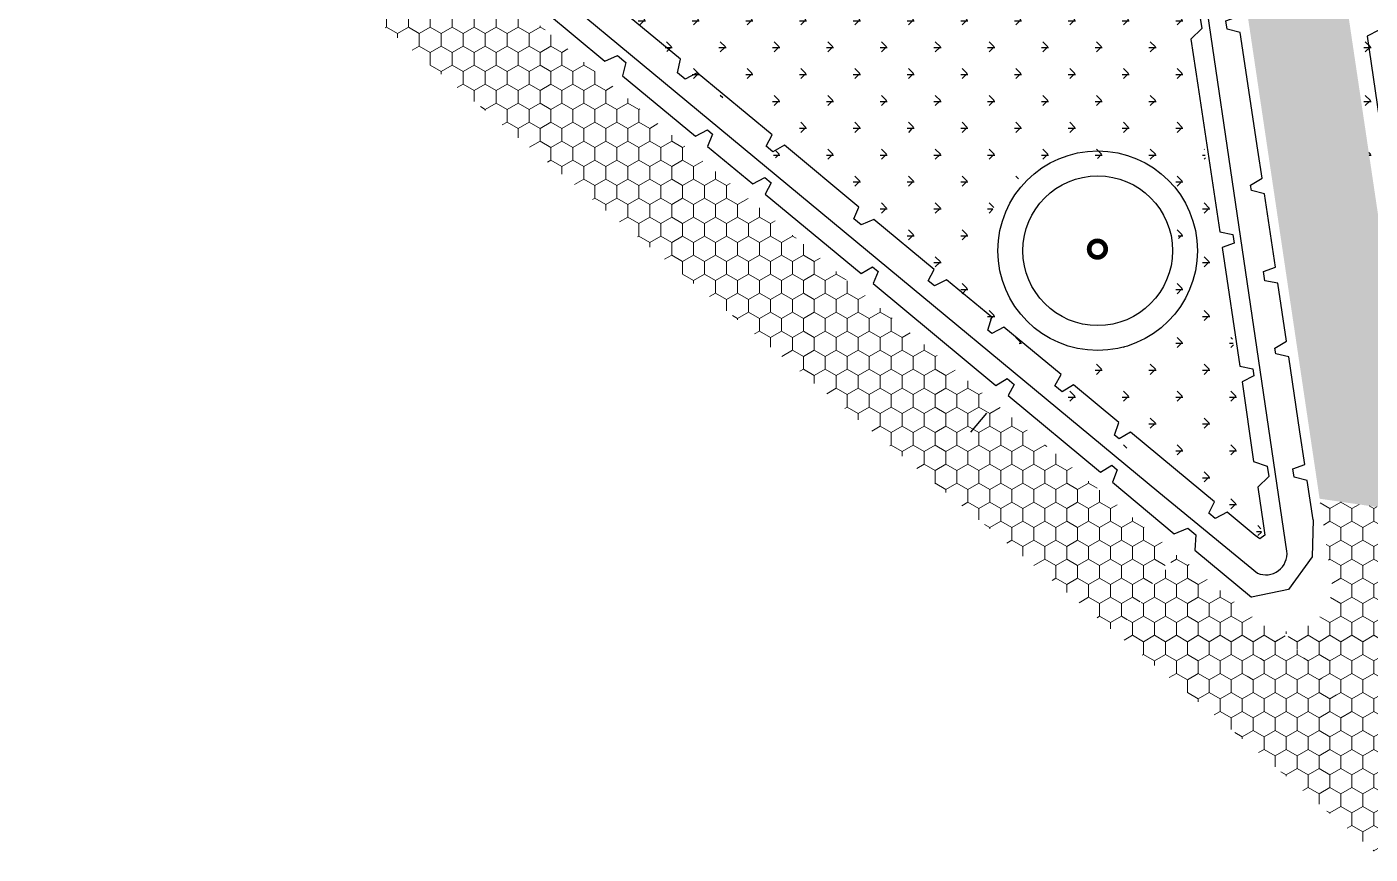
# Model space of a CAD drawing. Header units: millimetres. Extents: x -164772 to 106339, y -135449 to 107526.
# Drawn here: x -25686 to 1245, y -135449 to -118868 of the extents above; entities that cross this region are included whole.
import ezdxf

# ---------------------------------------------------------------- set-up
doc = ezdxf.new("R2010")
doc.units = ezdxf.units.MM
doc.layers.add('bord2', color=251, linetype='Continuous', lineweight=25)
doc.layers.add('paving', color=250, linetype='Continuous', lineweight=25)
for name, color, linetype, lineweight, true_color in [('graas', 7, 'Continuous', 25, 0x83f83f), ('hatch', 7, 'Continuous', 9, 0x4a4a4a), ('plants', 7, 'Continuous', 30, 0x3d5129)]:
    doc.layers.add(name, color=color, linetype=linetype, lineweight=lineweight, true_color=true_color)
pattern_1 = [(90, (0, 0), (-219.9704516, 381), [254, -508]), (210, (0, 0), (-219.9704530418713, -380.9999991675352), [254, -508]), (150, (0, 0), (-439.9409046418711, 8.324647552006501e-07), [-508, 254])]
pattern_2 = [(180, (20086130.2969499, -35164895.6718968), (-538.8149999999999, -538.8149999999999), [142.875, -934.755]), (135, (20086130.2969499, -35164895.6718968), (-538.8153672641492, -538.8153672641491), [142.875, -619.1249999999999]), (225, (20086130.2969499, -35164895.6718968), (538.8153672641491, -538.8153672641492), [142.875, -619.1249999999999])]

# ---------------------------------------------------------------- blocks, each defined once
blk = doc.blocks.new('Б')
at = {"layer": 'plants', "const_width": 0.1885352972114263}
blk.add_lwpolyline([(63583.59903664938, 41953.88570157746, 1), (63584.26256520769, 41953.88570157746, 1)], format="xyb", close=True, dxfattribs=at)
at = {"layer": 'plants'}
for radius in [4, 3]:
    blk.add_circle((63583.86653953583, 41953.87432750583), radius, dxfattribs=at)

msp = doc.modelspace()

# ---------------------------------------------------------------- hatches: boundary and pattern name
at = {"layer": 'graas'}
h = msp.add_hatch(dxfattribs=at)
h.set_pattern_fill('GRASS,_O', color=256, scale=30, angle=90)
h.set_pattern_definition(pattern_2)
edge = h.paths.add_edge_path()
edge.add_arc((2760.879635855279, -98576.76660157829), 1500, 125.13157183319649, 270.0000000001737, ccw=False)
edge.add_line((1897.695648216366, -97350.01748155286), (-2332.862521737472, -96590.84672882112))
edge.add_arc((-806.9554390025296, -97041.59082511994), 1591.088515919036, 163.5431653874094, 193.5829795188087)
edge.add_line((-2353.542497618866, -97415.26332291351), (-1755.776857888952, -101429.7002505903))
edge.add_line((-1755.776857889068, -101429.7002505902), (13253.27071096577, -108513.0553417877))
edge.add_line((13253.27071096581, -108513.0553417881), (13253.27071096217, -125688.360523473))
edge.add_arc((-69881.99312316839, -6887.990543200593), 145000.0000007586, 304.9839289176214, 308.4139232093178)
edge.add_line((20212.04646126526, -120501.6518325833), (20212.04646126526, -119821.964945168))
edge.add_line((20212.04646126526, -119821.9649451677), (19904.28516243074, -120071.1954727632))
edge.add_line((19904.28516243091, -120071.1954727633), (19736.36209852529, -120207.18253162))
edge.add_line((19736.362098525, -120207.1825316203), (18806.10492395661, -120924.8288409332))
edge.add_line((18806.10492395675, -120924.8288409328), (18595.44296984853, -120771.5973236811))
edge.add_line((18595.44296984859, -120771.5973236812), (18464.39728517907, -120872.6924342957))
edge.add_line((18464.39728517896, -120872.692434296), (18555.56788651836, -121118.1054801096))
edge.add_line((18555.5678865185, -121118.1054801093), (17375.39447793645, -122028.5495101891))
edge.add_line((17375.39447793616, -122028.5495101893), (17179.63820580709, -121863.819013994))
edge.add_line((17179.63820580738, -121863.8190139941), (17019.58064170142, -121987.2953206546))
edge.add_line((17019.58064170108, -121987.2953206542), (17118.6940035383, -122226.5809289058))
edge.add_line((17118.69400353842, -122226.5809289058), (16188.37504851197, -122944.2748987242))
edge.add_line((16188.37504851185, -122944.2748987241), (16017.28833069651, -123076.2596388924))
edge.add_line((16017.28833069671, -123076.2596388924), (15062.05674862747, -123760.3117237779))
edge.add_line((15062.05674862741, -123760.311723778), (14856.98709860099, -123599.6730129157))
edge.add_line((14856.9870986009, -123599.673012916), (14722.42325926865, -123696.0356924288))
edge.add_line((14722.4232592687, -123696.0356924287), (14804.79359847757, -123944.5407604402))
edge.add_line((14804.79359847745, -123944.5407604402), (13997.89694572396, -124522.3685330606))
edge.add_line((13997.89694572399, -124522.3685330604), (13782.87346102086, -123753.8750856149))
edge.add_line((13782.87346102083, -123753.875085615), (13723.00555930055, -123489.2557689276))
edge.add_line((13723.00555930073, -123489.2557689277), (15420.58179149702, -122273.602327205))
edge.add_line((15420.58179149702, -122273.6023272047), (17200.63704783919, -120900.379824776))
edge.add_line((17200.63704783907, -120900.3798247762), (17394.61679064126, -121066.4808234035))
edge.add_line((17394.61679064129, -121066.4808234036), (17527.5042496703, -120963.9648771303))
edge.add_line((17527.50424967027, -120963.9648771304), (17458.24776241872, -120701.6462018333))
edge.add_line((17458.24776241901, -120701.6462018331), (19111.59672794568, -119426.1711875555))
edge.add_line((19111.59672794557, -119426.1711875554), (20212.0464612689, -118535.1182600391))
edge.add_line((20212.04646126898, -118535.1182600394), (20212.04646126898, -105071.1945145273))
edge.add_line((20212.04646126898, -105071.1945145269), (9246.10103510895, -96072.351577601))
edge.add_line((9246.101035108979, -96072.35157760135), (7960.300742184729, -95914.29670570926))
edge.add_arc((6532.927875758804, -96375.38964665537), 1499.999999999626, 269.99999999996527, 377.9023287185513, ccw=False)
edge.add_arc((6532.927875757872, -96375.38964665537), 1500, 148.0820043569545, 270, ccw=False)
edge.add_line((5259.719367544356, -95582.33221203084), (4118.137453978896, -95442.00514561492))
edge.add_arc((843.5600584533095, -89827.1015061256), 6500.000000002738, 284.39389944853, 300.2504749520603, ccw=False)
edge.add_line((2459.373973395399, -96123.06413246966), (2335.080318245586, -95638.75938616962))
edge.add_arc((843.56005843608, -89827.10150614749), 5999.999999986813, 279.18824216601223, 284.3938967170981, ccw=False)
edge.add_line((1801.631725725907, -95750.11582996785), (1881.471335489347, -96243.70030775435))
edge.add_arc((843.5600584425993, -89827.10150613119), 6500.000000000816, 255.7357628958951, 279.1882448818356, ccw=False)
edge.add_line((-758.0017484196433, -96126.70465068049), (-634.8050597388792, -95642.11969847792))
edge.add_arc((843.5600585962675, -89827.10150609673), 6000.000000069454, 254.473922030068, 255.73575921555312, ccw=False)
edge.add_arc((-975.9132422244147, -97013.19713151916), 1421.158404204821, 441.3633726468918, 522.7112487573693)
edge.add_line((-2332.862521740884, -96590.84672882124), (1897.695648216592, -97350.01748155298))
edge.add_arc((2760.879635855279, -98576.76660157829), 1499.999999999821, 89.99999999982629, 125.13157183319649, ccw=False)
edge.add_arc((2760.879635859936, -98576.76660157829), 1500, -90, 90, ccw=False)
edge = h.paths.add_edge_path(flags=16)
edge.add_arc((9630.515996968563, -103542.6666625174), 2000, 90, 450)
edge = h.paths.add_edge_path(flags=16)
edge.add_arc((9630.515996968563, -103542.6666625174), 1500, 90, 450)
edge = h.paths.add_edge_path(flags=0)
edge.add_arc((9624.828961151841, -103510.5359661616), 165.8821395794803, 90, 450)
edge = h.paths.add_edge_path(flags=16)
edge.add_arc((14336.42315066206, -103330.289978669), 2000, 90, 450)
edge = h.paths.add_edge_path(flags=16)
edge.add_arc((14336.42315066206, -103330.289978669), 1500, 90, 450)
h.paths.add_polyline_path([(-534.0353670202167, -101174.664978466), (-1537.513860736319, -101225.5183130367), (-1631.672471457903, -100594.286373544), (-1395.207841835261, -100485.0030915373), (-1419.626045537458, -100321.3053695331), (-1678.355919526701, -100281.3242000304), (-1898.261784927265, -98807.09253011127), (-1659.019727116261, -98716.42890879275), (-1688.843816433378, -98516.49055372081), (-1946.093687895031, -98486.43120501605), (-2119.44329348467, -97324.30904850872), (-2134.466504174561, -97223.59462263244), (-1151.569750907642, -97034.76291481308), (-827.9528997976304, -99204.26489683143), (-1067.525984572057, -99292.70933933412), (-1042.764596573819, -99458.70774196037), (-779.9513885674969, -99526.06326237968)], flags=16)
edge = h.paths.add_edge_path(flags=0)
edge.add_arc((14330.73611484347, -103298.1592823183), 165.8821395776613, 90, 450)
edge = h.paths.add_edge_path(flags=16)
edge.add_arc((16154.27309400374, -108294.3441194989), 2000, 90, 450)
edge = h.paths.add_edge_path(flags=16)
edge.add_arc((16154.27309400374, -108294.3441194989), 1500, 90, 450)
edge = h.paths.add_edge_path(flags=0)
edge.add_arc((16148.58605818702, -108262.2134231464), 165.8821395758423, 90, 450)
h = msp.add_hatch(dxfattribs=at)
h.set_pattern_fill('GRASS,_O', color=256, scale=30, angle=90)
h.set_pattern_definition(pattern_2)
edge = h.paths.add_edge_path()
edge.add_line((-1755.776857889068, -101429.7002505902), (382.5804174775467, -115790.3456946316))
edge.add_line((382.5804174772493, -115790.3456946318), (2536.913835976185, -130258.2827169957))
edge.add_line((2536.913835976462, -130258.2827169955), (2789.89727572292, -129826.8792189666))
edge.add_line((2789.897275722775, -129826.8792189667), (1867.379602606685, -124080.2578267577))
edge.add_line((1867.379602606597, -124080.257826758), (2088.038967403627, -123865.0172892635))
edge.add_line((2088.038967403772, -123865.0172892636), (2056.921762750644, -123656.4099904396))
edge.add_line((2056.921762750673, -123656.4099904391), (1778.31607505311, -123561.4246215302))
edge.add_line((1778.316075053255, -123561.4246215303), (1468.979591640193, -121380.8145569167))
edge.add_line((1468.979591639902, -121380.8145569167), (1182.893815484669, -119462.9179572842))
edge.add_line((1182.893815485018, -119462.9179572844), (1418.061823862532, -119344.9422281379))
edge.add_line((1418.061823862328, -119344.9422281379), (1397.438868936544, -119206.6875562201))
edge.add_line((1397.43886893634, -119206.6875562197), (1136.210367419742, -119149.9557837707))
edge.add_line((1136.210367419946, -119149.9557837708), (768.1077928444868, -116682.2250016306))
edge.add_line((768.1077928442537, -116682.2250016308), (1007.680877626277, -116593.7805591062))
edge.add_line((1007.680877626597, -116593.7805591062), (982.9194896210247, -116427.7821564725))
edge.add_line((982.9194896209083, -116427.7821564725), (720.1062816146441, -116360.4266360823))
edge.add_line((720.1062816145859, -116360.4266360821), (546.7681885327476, -115198.3816585311))
edge.add_line((546.768188532631, -115198.3816585312), (782.4989382694621, -115084.1785033304))
edge.add_line((782.4989382696367, -115084.1785033303), (762.4929046013131, -114950.0596230904))
edge.add_line((762.4929046013422, -114950.0596230905), (500.0847404643282, -114885.4194850251))
edge.add_line((500.0847404642991, -114885.4194850251), (219.9662096225803, -113007.5268296464))
edge.add_line((219.9662096227548, -113007.5268296464), (449.8483338266233, -112854.1149476773))
edge.add_line((449.8483338264778, -112854.1149476771), (417.5218007093208, -112637.4004057254))
edge.add_line((417.5218007091462, -112637.4004057254), (151.5451469583058, -112548.8373932424))
edge.add_line((151.545146958626, -112548.8373932424), (-76.57194018426517, -111019.5583368952))
edge.add_line((-76.57194018438167, -111019.5583368954), (157.146989878951, -110891.8681004838))
edge.add_line((157.1469898789219, -110891.8681004839), (138.786339664759, -110768.7797417789))
edge.add_line((138.7863396645553, -110768.7797417789), (-122.5949594175763, -110711.023626504))
edge.add_line((-122.5949594171689, -110711.023626504), (-372.8671446205261, -109033.2185308112))
edge.add_line((-372.8671446207882, -109033.2185308109), (-139.8086433930002, -108901.1008312702))
edge.add_line((-139.8086433930293, -108901.1008312702), (-160.9986832756695, -108759.044466253))
edge.add_line((-160.9986832754657, -108759.0444662533), (-419.5505926891201, -108720.2563573051))
edge.add_line((-419.5505926891201, -108720.2563573052), (-500.0764617780078, -108180.4172482558))
edge.add_line((-500.0764617782988, -108180.4172482555), (-787.6531672685086, -106252.5255751646))
edge.add_line((-787.6531672685378, -106252.5255751647), (-548.0800824901526, -106164.08113264))
edge.add_line((-548.0800824899197, -106164.0811326401), (-572.8414704954921, -105998.0827300064))
edge.add_line((-572.8414704956085, -105998.0827300064), (-835.6546784982347, -105930.7272096088))
edge.add_line((-835.6546784982056, -105930.727209609), (-876.1747094924358, -105659.0841006369))
edge.add_line((-876.1747094921739, -105659.0841006366), (-109.6205932425655, -105714.4319351103))
edge.add_line((-109.6205932426237, -105714.4319351106), (149.9035056095017, -105759.7375253868))
edge.add_line((149.9035056095599, -105759.7375253867), (326.5307078964687, -106943.832433059))
edge.add_line((326.5307078964106, -106943.8324330588), (93.4722066649847, -107075.9501325922))
edge.add_line((93.47220666492649, -107075.9501325925), (110.805991831483, -107192.1544684998))
edge.add_line((110.8059918314248, -107192.1544684995), (373.2141559648007, -107256.794606565))
edge.add_line((373.2141559647425, -107256.794606565), (586.3054946802002, -108685.3422242024))
edge.add_line((586.3054946802586, -108685.3422242025), (727.8708034699812, -109634.3849484734))
edge.add_line((727.8708034699812, -109634.3849484734), (488.2977186952339, -109722.8293909907))
edge.add_line((488.2977186950884, -109722.8293909905), (513.0591066970228, -109888.8277936169))
edge.add_line((513.0591066970519, -109888.8277936172), (771.5530459588772, -109927.227275232))
edge.add_line((771.5530459589354, -109927.2272752318), (949.2104077779367, -111118.2282915728))
edge.add_line((949.2104077778786, -111118.228291573), (716.1519065464527, -111250.3459911136))
edge.add_line((716.1519065463945, -111250.3459911136), (733.4856917129509, -111366.5503269991))
edge.add_line((733.4856917128927, -111366.5503269988), (995.8938558499067, -111431.1904650933))
edge.add_line((995.8938558499358, -111431.1904650935), (1309.565140168779, -113534.0181475299))
edge.add_line((1309.565140168837, -113534.01814753), (1081.137713239281, -113697.1822058737))
edge.add_line((1081.137713239252, -113697.1822058735), (1110.909135275244, -113896.7674836207))
edge.add_line((1110.909135275244, -113896.7674836209), (1373.375358210717, -113961.7968433345))
edge.add_line((1373.375358211066, -113961.7968433345), (1660.952063701276, -115889.6885164254))
edge.add_line((1660.952063700839, -115889.6885164254), (1421.37897892973, -115978.1329589646))
edge.add_line((1421.378978930137, -115978.1329589644), (1447.444961128043, -116152.8772587665))
edge.add_line((1447.444961128014, -116152.8772587664), (1708.953574931031, -116211.486881981))
edge.add_line((1708.953574930973, -116211.4868819811), (1994.836475705568, -118128.0234211047))
edge.add_line((1994.836475705451, -118128.023421105), (1758.058161611043, -118235.2037870338))
edge.add_line((1758.058161610927, -118235.2037870334), (1786.289681230948, -118424.4656798002))
edge.add_line((1786.289681230861, -118424.4656798006), (2052.10551869242, -118511.9505925291))
edge.add_line((2052.105518692828, -118511.950592529), (2283.631763582947, -120064.0843749392))
edge.add_line((2283.631763582773, -120064.084374939), (2044.402250861705, -120154.832097531))
edge.add_line((2044.402250861473, -120154.8320975313), (2069.026598155338, -120319.9117900627))
edge.add_line((2069.026598155688, -120319.9117900626), (2331.633274812702, -120385.8827404952))
edge.add_line((2331.633274812441, -120385.8827404952), (2487.774793634992, -121432.6432327549))
edge.add_line((2487.774793635312, -121432.6432327549), (2810.568132763423, -123625.2253063618))
edge.add_line((2810.568132763452, -123625.2253063614), (2570.995047985067, -123713.6697488933))
edge.add_line((2570.995047984834, -123713.6697488934), (2595.756435990406, -123879.6681515126))
edge.add_line((2595.756435990523, -123879.6681515127), (2858.569644000425, -123947.0236719248))
edge.add_line((2858.569644000105, -123947.0236719246), (3210.232029248451, -126304.5407148422))
edge.add_line((3210.232029248684, -126304.5407148422), (3263.529155019452, -126633.2396137989))
edge.add_line((3263.529155019394, -126633.2396137989), (3361.373659315912, -127289.1814945944))
edge.add_line((3361.373659316174, -127289.1814945945), (3121.800574537789, -127377.6259371119))
edge.add_line((3121.800574537556, -127377.6259371121), (3146.56196253949, -127543.6243397458))
edge.add_line((3146.561962539519, -127543.6243397458), (3409.375170542145, -127610.9798601433))
edge.add_line((3409.375170542116, -127610.9798601432), (3761.303214143336, -129561.0139899185))
edge.add_line((3761.30321414322, -129561.0139899184), (3968.097231127751, -129514.8318447229))
edge.add_line((3968.097231127977, -129514.8318447233), (5514.923438734477, -128555.0137769666))
edge.add_line((5514.923438734564, -128555.0137769663), (9621.167259831105, -125920.3489532377))
edge.add_line((9621.167259830705, -125920.3489532377), (9697.24234516581, -125995.1714956245))
edge.add_line((9697.242345166116, -125995.1714956243), (9803.239088201692, -126099.4230487269))
edge.add_line((9803.239088201619, -126099.4230487272), (9891.861124806266, -125739.8408796912))
edge.add_line((9891.861124806295, -125739.8408796913), (10153.64188780668, -125565.2763722015))
edge.add_line((10153.64188780655, -125565.2763722012), (10597.54590948956, -126471.2094131103))
edge.add_line((10597.54590948969, -126471.2094131102), (9717.76213266085, -127057.8798007338))
edge.add_line((9717.762132660675, -127057.8798007341), (9533.823551218768, -126880.0505210461))
edge.add_line((9533.82355121868, -126880.0505210459), (9365.637221247758, -126992.2030089549))
edge.add_line((9365.637221248078, -126992.2030089548), (9448.024735795087, -127237.7500681143))
edge.add_line((9448.024735795057, -127237.7500681146), (4299.479906496286, -130486.0792985169))
edge.add_line((4299.479906496315, -130486.0792985167), (4540.170290829308, -131326.3711999173))
edge.add_arc((-476465.7309273018, 635934.9918075106), 905569.8074531213, 302.0841219605325, 302.556784751195)
edge.add_line((10853.27071096069, -127332.2397784981), (13691.20274415124, -125374.7537187577))
edge.add_line((13691.20274415119, -125374.7537187575), (8810.232691170233, -122356.3184330452))
edge.add_arc((7319.288233193292, -122520.8924991278), 1499.999999999837, 269.99999999993054, 366.2989470179845, ccw=False)
edge.add_arc((7319.28823319143, -122520.8924991278), 1500, 90, 270, ccw=False)
edge.add_arc((7319.288233193292, -122520.8924991278), 1500, 6.298947017984574, 90.00000000006952, ccw=False)
edge.add_line((8810.232691170371, -122356.3184330454), (13691.20274415133, -125374.7537187431))
edge.add_line((13691.20274415119, -125374.7537187431), (13276.96729109167, -108772.569881947))
edge.add_line((13276.96729109176, -108772.5698819472), (-1755.776857889025, -101429.7002505905))
edge = h.paths.add_edge_path(flags=16)
edge.add_arc((4870.617729289646, -119144.3169559394), 1500, 90, 450)
edge = h.paths.add_edge_path(flags=0)
edge.add_arc((4864.930693472925, -119112.1862595831), 165.8821395794803, 90, 450)
h = msp.add_hatch(dxfattribs=at)
h.set_pattern_fill('GRASS,_O', color=256, scale=30, angle=90)
h.set_pattern_definition(pattern_2)
h.paths.add_polyline_path([(-14337.06395999463, -112741.1865476355, -0.1721044062092598), (-15443.516269801, -111990.2281500292), (-17635.06721209529, -115401.266041405), (-17568.21735068857, -115456.6692503397), (-17653.60809657285, -115710.5979254595), (-17563.14709657272, -115785.5693551288), (-17324.58727474119, -115658.582728018), (-16212.51305608712, -116580.2372981673), (-15473.71657982729, -117192.5301985214), (-15593.10542460838, -117418.2822441477), (-15463.88149001896, -117525.3792596962), (-15245.74909893823, -117381.4629757436), (-14318.59657822344, -118149.8598539442), (-14403.98732410352, -118403.7885290714), (-14313.52632410014, -118478.7599587403), (-14074.96650226488, -118351.7733316295), (-12437.98890134906, -119708.4524649223), (-12499.21114575611, -119982.4112868341), (-12343.8410068213, -120111.1775114298), (-12104.97818961302, -119984.4419980258), (-10604.18213664349, -121228.2578494018), (-10723.57098141759, -121454.0098950495), (-10587.53867261326, -121566.7494919076), (-10353.67339509893, -121435.8721638456), (-9084.639203849525, -122487.6105662155), (-6310.499641824324, -118647.2661762274)])
h = msp.add_hatch(dxfattribs=at)
h.set_pattern_fill('GRASS,_O', color=256, scale=30, angle=90)
h.set_pattern_definition(pattern_2)
h.paths.add_polyline_path([(-2351.817050379512, -119522.4157112864), (-2131.157685593513, -119307.1751737995), (-2162.274890235436, -119098.567874968), (-2440.880577929594, -119003.5825060736), (-2750.21706205215, -116822.972436374), (-2879.235527505443, -115958.0427657533), (-2643.504777768903, -115843.8396105379), (-2663.510811440923, -115709.7207302982), (-2925.918975577501, -115645.0805922253), (-3134.024966935904, -114249.9543521595), (-9084.639203849525, -122487.6105662155), (-8861.716915691548, -122672.3620353336), (-8966.520501189676, -122910.2019170499), (-8819.186755428833, -123032.3078141557), (-8562.843077738115, -122920.0599263827), (-7354.561364174631, -123921.4484530277), (-7472.157186211829, -124148.6865034354), (-7343.648435197116, -124255.1907957643), (-7104.052622633331, -124129.0627674576), (-6199.441362567057, -124878.7781084505), (-6277.625299210005, -125138.6795761757), (-6194.371108447944, -125207.6782132391), (-5955.811286620141, -125080.6915861289), (-4808.173635481668, -126031.8200884396), (-4931.91303546149, -126253.9665212212), (-4785.338298070521, -126375.4433744074), (-4559.488156121035, -126237.9233365394), (-3653.878698873144, -126988.4659541389), (-3736.856419875097, -127244.3944736626), (-3646.389411764496, -127319.3708826699), (-3413.747265012746, -127187.4798596296), (-2240.704402431191, -128159.6634577619), (-1730.076653361131, -128582.8567938483), (-1849.465498138961, -128808.608839489), (-1720.241563545816, -128915.7058550305), (-1479.567911819831, -128790.4711082852), (-919.990734821462, -129254.2322978521), (-899.5665420934529, -129229.5883380686), (-1007.818586886206, -128503.8751221913), (-787.159222092756, -128288.6345846969), (-818.2764267458551, -128080.0272858655), (-1096.882114440014, -127985.0419169566), (-1323.411824238297, -126388.1628174027), (-1088.575565920022, -126267.9630619064), (-1109.644758033377, -126126.7168508535), (-1370.095272306629, -126075.2006438891), (-1724.751919811868, -123697.6103019812), (-1484.529272367523, -123613.5204766439), (-1511.258613625818, -123434.329069762), (-1771.708864255153, -123382.8146302225), (-2209.714272792728, -120446.4607326122)])
h.paths.add_polyline_path([(-4561.00498323403, -125478.2674219864, -1), (-4561.00498323403, -121478.2674219864, -1)], flags=16)
h.paths.add_polyline_path([(-4561.00498323403, -124978.2674219864, -1), (-4561.00498323403, -121978.2674219864, -1)], flags=0)
h.paths.add_polyline_path([(-4566.692019050752, -123612.01886521, 1), (-4566.692019050752, -123280.2545860507, 1)], flags=0)
at = {"layer": 'hatch'}
h = msp.add_hatch(dxfattribs=at)
h.set_pattern_fill('HONEY', color=256, scale=80, angle=90, style=0)
h.set_pattern_definition(pattern_1)
edge = h.paths.add_edge_path()
edge.add_line((-1518.409854727142, -103009.3140400424), (-2378.271517976063, -97234.70910423949))
edge.add_line((-2378.271517975998, -97234.70910423943), (-4375.618825437494, -97382.46570910464))
edge.add_arc((-4373.101257843708, -97683.53252828117), 301.0773451384072, -73.54042438296972, 90.47910505757312, ccw=False)
edge.add_line((-4287.7943672494, -97972.27168768454), (-3524.567460192113, -103097.9029990927))
edge.add_line((-3524.567460192178, -103097.9029990923), (-1592.624377134802, -116072.3249787481))
edge.add_line((-1592.624377134533, -116072.3249787483), (231.9013696379182, -128325.3603600482))
edge.add_line((231.9013696375332, -128325.3603600482), (2295.81572407519, -128624.6505470793))
edge.add_line((2295.815724075495, -128624.6505470792), (1686.861967872559, -124535.0771697124))
edge.add_line((1686.861967872552, -124535.0771697126), (1534.48514892441, -123511.7545023463))
edge.add_line((1534.485148924126, -123511.7545023462), (384.1732933430326, -115786.5624128921))
edge.add_line((384.173293343003, -115786.562412892), (-1518.409854727331, -103009.3140400425))
h = msp.add_hatch(dxfattribs=at)
h.set_pattern_fill('HONEY', color=256, scale=80, angle=90, style=0)
h.set_pattern_definition(pattern_1)
h.paths.add_polyline_path([(-12298.40639846706, -121417.7807490471), (-18423.16577179385, -116335.4112788424), (-19421.71176151726, -118123.7181155961), (-13508.86466742335, -123023.1460574944), (-3823.4810044568, -131048.5251331231), (-2682.29383706981, -129397.3002575081), (-5682.24151843907, -126907.9220503578), (-6657.469009574314, -126098.6712495782)])
h = msp.add_hatch(dxfattribs=at)
h.set_pattern_fill('HONEY', color=256, scale=80, angle=90, style=0)
h.set_pattern_definition(pattern_1)
edge = h.paths.add_edge_path()
edge.add_line((231.9013696375332, -128325.3603600482), (482.4624735835167, -130045.7834985285))
edge.add_arc((-440.1024020074838, -130065.7563098813), 922.7810481731518, 268.04449879571547, 361.24021528838983, ccw=False)
edge.add_line((-471.5907447345526, -130987.9999583484), (2370.117239990409, -134902.7598128744))
edge.add_arc((-69881.4618058822, -6884.365333033684), 146999.9999993816, 299.4397029218525, 300.8817953769743)
edge.add_line((5569.021313994846, -133043.8857696429), (4542.484128689204, -131327.4297092796))
edge.add_arc((3930.461429215691, -130062.6596887926), 1405.067610257127, 188.0466960856869, 295.8223576704373, ccw=False)
edge.add_line((2539.227673831119, -130259.3412264925), (2295.815724072709, -128624.6505470628))
edge.add_line((2295.815724072701, -128624.6505470629), (231.9013696377733, -128325.3603600482))
h = msp.add_hatch(dxfattribs=at)
h.set_pattern_fill('HONEY', color=256, scale=80, angle=90, style=0)
h.set_pattern_definition(pattern_1)
edge = h.paths.add_edge_path()
edge.add_line((-2629.749200759732, -129440.9021754185), (-3823.481004457761, -131048.5251331233))
edge.add_line((-3823.481004457732, -131048.5251331231), (-1840.790488965409, -132691.3968592382))
edge.add_line((-1840.79048896562, -132691.3968592384), (-471.590744734538, -130987.9999583485))
edge.add_arc((-416.8413092622504, -129997.6443818691), 991.867767672968, 223.4114266312341, 266.83576094929947, ccw=False)
edge.add_line((-1137.37137874616, -130679.2880479572), (-2629.749200759783, -129440.9021754183))
h = msp.add_hatch(dxfattribs=at)
h.set_pattern_fill('HONEY', color=256, scale=80, angle=90, style=0)
h.set_pattern_definition(pattern_1)
h.paths.add_polyline_path([(-533.5841939414822, -130983.4171557817), (-1840.790488969345, -132691.3968592402), (1393.497062494702, -135449.0581461452), (2697.364927767034, -134717.5140456659)])

# ---------------------------------------------------------------- linework, layer by layer
at = {"layer": 'bord2'}
msp.add_lwpolyline([(-2989.264411053431, -128192.6135793039), (-1015.158023054057, -129816.2893804549, 0.5784379601989923), (-424.3148499320232, -129375.7976581403), (-4990.899314203576, -98351.33904860444, 0.4806716193514591), (-6304.844013111477, -97835.88830886637), (-10104.92360194474, -100475.5217867717), (-12972.86295769112, -102211.1089658434), (-16818.6484152086, -104538.4580153115), (-21298.00733766593, -106703.0568585181), (-23394.79705137461, -107716.3064478668), (-25288.57662988063, -108515.6667611813, 0.654716642427141), (-25302.89361463841, -109706.8309204191), (-2989.264411053431, -128192.6135793039)], format="xyb", dxfattribs=at)
at = {"layer": 'paving'}
msp.add_line((-6758.199308553521, -126994.5574594936), (-6439.229839367137, -126609.610947093), dxfattribs=at)
at = {"layer": 'plants', "linetype": 'ByBlock'}
for p, q in [((-899.3008837954112, -128822.1054248027), (-864.2484178438754, -129057.0944066569)), ((100.7879892948113, -128748.5283395838), (83.94869701257267, -129489.5171688045)), ((-968.1981156545662, -129132.3818834866), (-1062.437373852168, -129060.8693097531)), ((-864.2484178438754, -129057.0944066569), (-968.1981156545662, -129132.3818834866)), ((83.94869701257267, -129489.5171688045), (-388.9776953610562, -130145.1859151059)), ((-388.9776953610562, -130145.1859151059), (-1135.027914022372, -130299.5005004201))]:
    msp.add_line(p, q, dxfattribs=at)
for points in [[(-1008.698965391886, -121339.215686236), (-1008.698965391886, -121339.215686236), (-1008.698965395612, -121339.215686236), (-1008.698965391886, -121339.215686236), (-1008.698965395612, -121339.215686236), (-1360.361350694948, -118981.6986431907), (-1623.17455870127, -118914.3431227896), (-1647.935946703234, -118748.3447201633), (-1408.362861924616, -118659.9002776425), (-1764.785994042453, -116241.8667103778)], [(-2749.951403844447, -116415.4895229553), (-2749.95140381185, -116415.4895229591), (-2749.95140381185, -116415.4895229623), (-2749.95140381185, -116415.4895229623), (-2749.95140381185, -116415.4895229623), (-2440.614919634812, -118596.0995928002), (-2162.00923194112, -118691.0849617053), (-2130.89202729128, -118899.6922605331), (-2351.55139208473, -119114.9327980242), (-2209.448614610636, -120038.9778190804)], [(-2383.151041465622, -127966.3004696527), (-2383.151041465622, -127966.3004696527), (-3556.193904047177, -126994.1168715236), (-3788.836050798927, -127126.0078945672), (-3879.303058909529, -127051.0314855533), (-3796.325337903851, -126795.1029660329), (-4701.934795155466, -126044.5603484227), (-4927.784937101227, -126182.0803862977), (-5074.359674499647, -126060.6035331115), (-4950.620274512374, -125838.4571003336), (-6098.257925650847, -124887.3285980192), (-6336.81774747865, -125014.3152251299), (-6420.071938244437, -124945.3165880665), (-6341.888001601488, -124685.4151203408), (-7246.499261664503, -123935.6997793517), (-7486.095074235272, -124061.8278076513), (-7614.603825243001, -123955.3235153257), (-7497.008003212788, -123728.085464911), (-8705.289716772546, -122726.696938273), (-8961.633394463264, -122838.9448260464), (-9108.967140231558, -122716.8389289332), (-9004.163554729705, -122478.9990472239), (-10496.12003413336, -121242.5091757397), (-10729.98531164769, -121373.3865037979), (-10866.01762045575, -121260.646906929), (-10746.62877567792, -121034.8948612995), (-12247.42482864, -119791.0790099198), (-12247.42482864, -119791.0790099198), (-12486.28764586318, -119917.8145233132), (-12641.65778479054, -119789.048298717), (-12580.43554037977, -119515.0894768163), (-14217.41314130304, -118158.4103435203)], [(-15290.81328194849, -118567.5998236807), (-14100.32317108409, -119554.2431906401), (-13843.14023054884, -119442.6908593489), (-13674.43556019691, -119582.508353386), (-13743.24953188821, -119850.1753738713), (-13743.24953188821, -119850.1753738713), (-12281.37596067069, -121061.73341136), (-12042.81613884661, -120934.7467842493), (-11938.40929436758, -121021.2761217267), (-12037.74588472005, -121263.6468890383), (-11133.13462465703, -122013.3622300312), (-10892.46097292406, -121888.1274832934), (-10763.23703833464, -121995.2244988386), (-10882.62588310875, -122220.9765444682), (-8961.58401686074, -123813.0798283857), (-8729.180580316388, -123680.9909693007), (-8621.554167062786, -123770.1885911705), (-8717.953940910098, -124014.993306064), (-6257.821388006021, -126053.8791758413), (-6029.479462142379, -125918.4242555606), (-5889.98523644665, -126034.0329878423), (-6012.763997974616, -126256.9755696645), (-4161.8933030677, -127790.9230401679), (-3933.550001327691, -127655.4692601715), (-3823.594779778548, -127746.5969302067), (-3918.263227117059, -127992.8365178462), (-2683.840497897283, -129030.8823230122), (-2412.966333695498, -128915.6845075525), (-2250.572867777009, -129050.2714600372), (-2271.255399586444, -129357.828409444), (-1135.027914022372, -130299.5005004201)], [(1418.32748215711, -118937.4593148683), (1183.15947378306, -119055.4350440218), (1469.245249137937, -120973.3316384083)], [(-2209.448614610636, -120038.9778190804), (-1771.443205960371, -122975.3317169491), (-1510.992955331036, -123026.846156496), (-1484.263614069481, -123206.0375633742), (-1724.486261517086, -123290.1273887115), (-1369.829614011847, -125667.7177306125), (-1109.37909974232, -125719.2339375875), (-1088.309907625706, -125860.480148633), (-1323.146165943515, -125980.679904133), (-1096.616456141506, -127577.5590036939), (-818.0107684478135, -127672.5443725958), (-786.8935637979739, -127881.1516714273), (-1007.552928591424, -128096.392208918), (-899.3008837954112, -128822.1054248027)], [(-162.2089027024776, -126985.4178078682), (-162.2089027024776, -126985.4178078682), (-386.9828159569734, -125478.551127024), (-648.2570581993059, -125421.5127123645), (-665.5919946118229, -125305.3006585836), (-432.995867826321, -125170.083237023), (-606.5252315693506, -124006.7559959427), (-866.4980162557185, -123958.4424506542), (-894.5840976431937, -123770.1555643947), (-654.1773763874517, -123687.2997554168), (-874.0832417842903, -122213.0680855047), (-1136.491405921333, -122148.4279474285), (-1152.44425031617, -122041.4813301218), (-920.7666898568132, -121900.1059119878), (-1008.698965391886, -121339.2156862323), (-1008.698965391886, -121339.2156862323)], [(100.7879892948113, -128748.5283395838), (100.7879892948113, -128748.5283395838), (100.787989291086, -128748.5283395838), (100.787989291086, -128748.5283395838), (100.787989291086, -128748.5283395838), (-16.36288720164157, -127963.1580540849), (-279.176095207964, -127895.8025336838), (-303.9374832099274, -127729.8041310571), (-64.36439843130938, -127641.3596885362), (-162.2089027024776, -126985.4178078682)], [(-1062.437373852168, -129060.8693097531), (-1062.437373852168, -129060.8693097531), (-1062.437373852168, -129060.8693097531), (-1062.437373852168, -129060.8693097531), (-1062.437373852168, -129060.8693097531), (-1622.014550854263, -128597.1081201792), (-1862.688202587698, -128722.3428669208), (-1991.912137177118, -128615.2458513719), (-1872.523292398822, -128389.4938057423), (-2383.151041465622, -127966.3004696527)]]:
    msp.add_lwpolyline(points, dxfattribs=at)

# ---------------------------------------------------------------- block references
at = {"layer": 'graas', "xscale": 500, "yscale": 500, "zscale": 500, "rotation": 90}
msp.add_blockref('Б', (20972720.43081397, -31915288.153088), dxfattribs=at)

doc.saveas('drawing.dxf')
